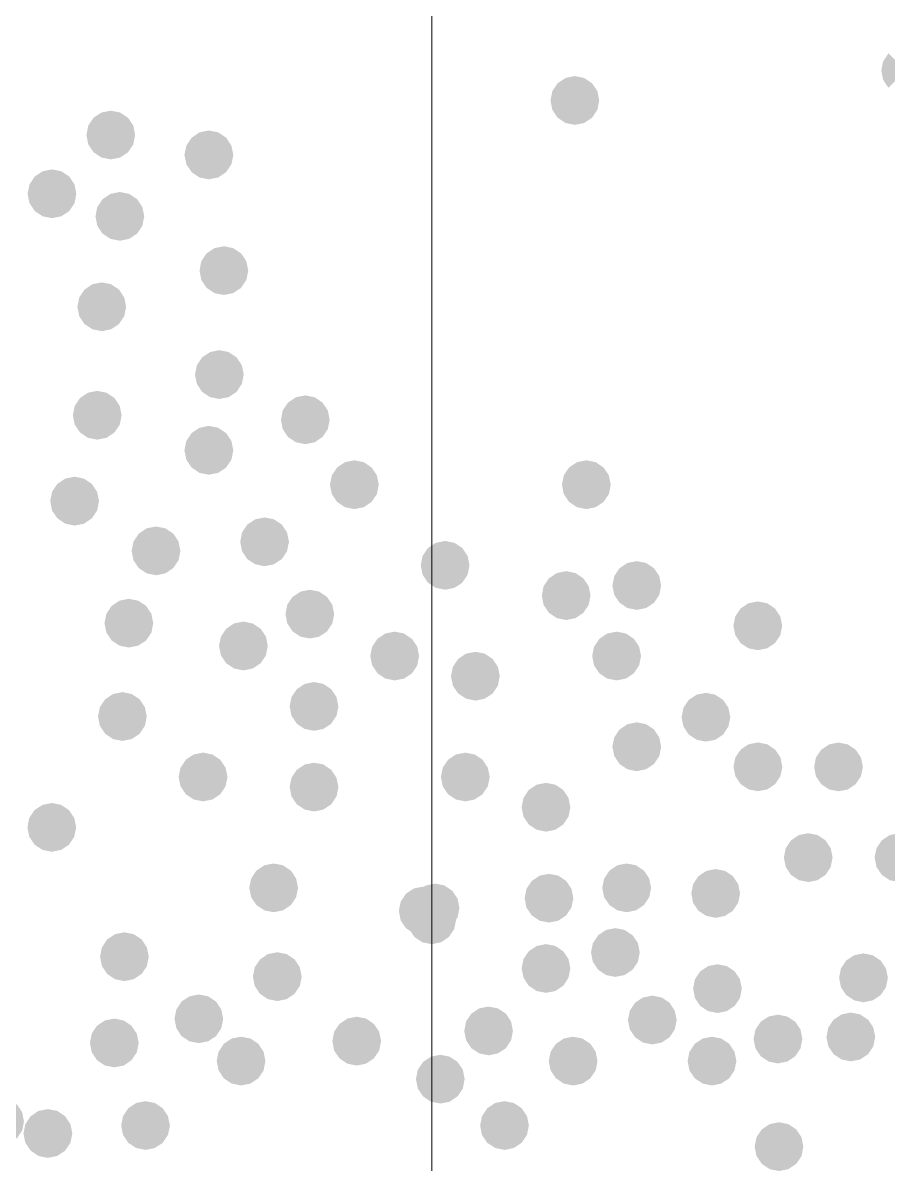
# Model space of a CAD drawing. Header units: millimetres. Extents: x 87938 to 265635, y 330093 to 434310.
# Drawn here: x 236099 to 237111, y 385795 to 387129 of the extents above; entities that cross this region are included whole.
import ezdxf

# ---------------------------------------------------------------- set-up
doc = ezdxf.new("R2010")
doc.units = ezdxf.units.MM

# ---------------------------------------------------------------- blocks, each defined once
blk = doc.blocks.new('A$C3F56660F')
at = {"lineweight": 0}
blk.add_line((4200, 0), (4200, 7983.4), dxfattribs=at)
for points in [[(4754.2, 5549.5), (4734, 5569.7), (4725.6, 5549.5), (4727.8, 5560.4)], [(4367.3, 5514.5), (4367.3, 5543), (4347.2, 5534.6), (4356.4, 5540.8)], [(4367.3, 5514.5), (4387.5, 5534.6), (4367.3, 5543), (4378.2, 5540.8)], [(4754.2, 5549.5), (4725.6, 5549.5), (4734, 5529.3), (4727.8, 5538.6)], [(4367.3, 5514.5), (4347.2, 5534.6), (4338.8, 5514.5), (4341, 5525.4)], [(4367.3, 5514.5), (4395.8, 5514.5), (4387.5, 5534.6), (4393.7, 5525.4)], [(4367.3, 5514.5), (4338.8, 5514.5), (4347.2, 5494.3), (4341, 5503.6)], [(4367.3, 5514.5), (4347.2, 5494.3), (4367.3, 5486), (4356.4, 5488.1)], [(4367.3, 5514.5), (4367.3, 5486), (4387.5, 5494.3), (4378.2, 5488.1)], [(4367.3, 5514.5), (4387.5, 5494.3), (4395.8, 5514.5), (4393.7, 5503.6)], [(3824.8, 5474.1), (3824.8, 5502.6), (3804.6, 5494.3), (3813.9, 5500.4)], [(3824.8, 5474.1), (3844.9, 5494.3), (3824.8, 5502.6), (3835.7, 5500.4)], [(3824.8, 5474.1), (3804.6, 5494.3), (3796.3, 5474.1), (3798.4, 5485)], [(3824.8, 5474.1), (3853.3, 5474.1), (3844.9, 5494.3), (3851.1, 5485)], [(3824.8, 5474.1), (3796.3, 5474.1), (3804.6, 5453.9), (3798.4, 5463.2)], [(3824.8, 5474.1), (3804.6, 5453.9), (3824.8, 5445.6), (3813.9, 5447.8)], [(3824.8, 5474.1), (3824.8, 5445.6), (3844.9, 5453.9), (3835.7, 5447.8)], [(3824.8, 5474.1), (3844.9, 5453.9), (3853.3, 5474.1), (3851.1, 5463.2)], [(3939.4, 5450.8), (3919.3, 5471), (3910.9, 5450.8), (3913.1, 5461.7)], [(3939.4, 5450.8), (3939.4, 5479.4), (3919.3, 5471), (3928.5, 5477.2)], [(3939.4, 5450.8), (3959.6, 5471), (3939.4, 5479.4), (3950.4, 5477.2)], [(3939.4, 5450.8), (3968, 5450.8), (3959.6, 5471), (3965.8, 5461.7)], [(3939.4, 5450.8), (3910.9, 5450.8), (3919.3, 5430.7), (3913.1, 5439.9)], [(3939.4, 5450.8), (3919.3, 5430.7), (3939.4, 5422.3), (3928.5, 5424.5)], [(3939.4, 5450.8), (3939.4, 5422.3), (3959.6, 5430.7), (3950.4, 5424.5)], [(3939.4, 5450.8), (3959.6, 5430.7), (3968, 5450.8), (3965.8, 5439.9)], [(3756, 5405.4), (3756, 5433.9), (3735.9, 5425.6), (3745.1, 5431.8)], [(3756, 5405.4), (3776.2, 5425.6), (3756, 5433.9), (3766.9, 5431.8)], [(3756, 5405.4), (3735.9, 5425.6), (3727.5, 5405.4), (3729.7, 5416.3)], [(3756, 5405.4), (3784.5, 5405.4), (3776.2, 5425.6), (3782.4, 5416.3)], [(3756, 5405.4), (3727.5, 5405.4), (3735.9, 5385.2), (3729.7, 5394.5)], [(3756, 5405.4), (3735.9, 5385.2), (3756, 5376.9), (3745.1, 5379.1)], [(3756, 5405.4), (3756, 5376.9), (3776.2, 5385.2), (3766.9, 5379.1)], [(3756, 5405.4), (3776.2, 5385.2), (3784.5, 5405.4), (3782.4, 5394.5)], [(3835.4, 5379), (3835.4, 5407.5), (3815.2, 5399.2), (3824.4, 5405.3)], [(3835.4, 5379), (3855.5, 5399.2), (3835.4, 5407.5), (3846.3, 5405.3)], [(3835.4, 5379), (3815.2, 5399.2), (3806.8, 5379), (3809, 5389.9)], [(3835.4, 5379), (3863.9, 5379), (3855.5, 5399.2), (3861.7, 5389.9)], [(3835.4, 5379), (3806.8, 5379), (3815.2, 5358.8), (3809, 5368.1)], [(3835.4, 5379), (3815.2, 5358.8), (3835.4, 5350.5), (3824.4, 5352.7)], [(3835.4, 5379), (3835.4, 5350.5), (3855.5, 5358.8), (3846.3, 5352.7)], [(3835.4, 5379), (3855.5, 5358.8), (3863.9, 5379), (3861.7, 5368.1)], [(3957, 5315.6), (3957, 5344.1), (3936.8, 5335.8), (3946.1, 5341.9)], [(3957, 5315.6), (3977.1, 5335.8), (3957, 5344.1), (3967.9, 5341.9)], [(3957, 5315.6), (3936.8, 5335.8), (3928.5, 5315.6), (3930.6, 5326.5)], [(3957, 5315.6), (3985.5, 5315.6), (3977.1, 5335.8), (3983.3, 5326.5)], [(3957, 5315.6), (3928.5, 5315.6), (3936.8, 5295.4), (3930.6, 5304.7)], [(3957, 5315.6), (3936.8, 5295.4), (3957, 5287.1), (3946.1, 5289.3)], [(3957, 5315.6), (3957, 5287.1), (3977.1, 5295.4), (3967.9, 5289.3)], [(3957, 5315.6), (3977.1, 5295.4), (3985.5, 5315.6), (3983.3, 5304.7)], [(3814.2, 5273.3), (3814.2, 5301.8), (3794, 5293.5), (3803.3, 5299.7)], [(3814.2, 5273.3), (3834.4, 5293.5), (3814.2, 5301.8), (3825.1, 5299.7)], [(3814.2, 5273.3), (3794, 5293.5), (3785.7, 5273.3), (3787.9, 5284.2)], [(3814.2, 5273.3), (3842.7, 5273.3), (3834.4, 5293.5), (3840.5, 5284.2)], [(3814.2, 5273.3), (3785.7, 5273.3), (3794, 5253.2), (3787.9, 5262.4)], [(3814.2, 5273.3), (3794, 5253.2), (3814.2, 5244.8), (3803.3, 5247)], [(3814.2, 5273.3), (3814.2, 5244.8), (3834.4, 5253.2), (3825.1, 5247)], [(3814.2, 5273.3), (3834.4, 5253.2), (3842.7, 5273.3), (3840.5, 5262.4)], [(3951.7, 5194.1), (3951.7, 5222.6), (3931.5, 5214.2), (3940.8, 5220.4)], [(3951.7, 5194.1), (3971.9, 5214.2), (3951.7, 5222.6), (3962.6, 5220.4)], [(3951.7, 5194.1), (3931.5, 5214.2), (3923.2, 5194.1), (3925.4, 5205)], [(3951.7, 5194.1), (3980.2, 5194.1), (3971.9, 5214.2), (3978, 5205)], [(3951.7, 5194.1), (3923.2, 5194.1), (3931.5, 5173.9), (3925.4, 5183.2)], [(3951.7, 5194.1), (3931.5, 5173.9), (3951.7, 5165.6), (3940.8, 5167.7)], [(3951.7, 5194.1), (3951.7, 5165.6), (3971.9, 5173.9), (3962.6, 5167.7)], [(3951.7, 5194.1), (3971.9, 5173.9), (3980.2, 5194.1), (3978, 5183.2)], [(3808.9, 5146.5), (3788.8, 5166.7), (3780.4, 5146.5), (3782.6, 5157.4)], [(3808.9, 5146.5), (3808.9, 5175), (3788.8, 5166.7), (3798, 5172.9)], [(3808.9, 5146.5), (3829.1, 5166.7), (3808.9, 5175), (3819.8, 5172.9)], [(3808.9, 5146.5), (3837.4, 5146.5), (3829.1, 5166.7), (3835.3, 5157.4)], [(4052.2, 5141.2), (4052.2, 5169.8), (4032, 5161.4), (4041.3, 5167.6)], [(4052.2, 5141.2), (4072.3, 5161.4), (4052.2, 5169.8), (4063.1, 5167.6)], [(4052.2, 5141.2), (4032, 5161.4), (4023.7, 5141.2), (4025.8, 5152.2)], [(4052.2, 5141.2), (4080.7, 5141.2), (4072.3, 5161.4), (4078.5, 5152.2)], [(3808.9, 5146.5), (3780.4, 5146.5), (3788.8, 5126.4), (3782.6, 5135.6)], [(3808.9, 5146.5), (3788.8, 5126.4), (3808.9, 5118), (3798, 5120.2)], [(3808.9, 5146.5), (3808.9, 5118), (3829.1, 5126.4), (3819.8, 5120.2)], [(3808.9, 5146.5), (3829.1, 5126.4), (3837.4, 5146.5), (3835.3, 5135.6)], [(4052.2, 5141.2), (4023.7, 5141.2), (4032, 5121.1), (4025.8, 5130.3)], [(4052.2, 5141.2), (4032, 5121.1), (4052.2, 5112.7), (4041.3, 5114.9)], [(4052.2, 5141.2), (4052.2, 5112.7), (4072.3, 5121.1), (4063.1, 5114.9)], [(4052.2, 5141.2), (4072.3, 5121.1), (4080.7, 5141.2), (4078.5, 5130.3)], [(3939.4, 5105.5), (3919.3, 5125.7), (3910.9, 5105.5), (3913.1, 5116.5)], [(3939.4, 5105.5), (3939.4, 5134.1), (3919.3, 5125.7), (3928.5, 5131.9)], [(3939.4, 5105.5), (3959.6, 5125.7), (3939.4, 5134.1), (3950.4, 5131.9)], [(3939.4, 5105.5), (3968, 5105.5), (3959.6, 5125.7), (3965.8, 5116.5)], [(3939.4, 5105.5), (3910.9, 5105.5), (3919.3, 5085.4), (3913.1, 5094.6)], [(3939.4, 5105.5), (3919.3, 5085.4), (3939.4, 5077), (3928.5, 5079.2)], [(3939.4, 5105.5), (3939.4, 5077), (3959.6, 5085.4), (3950.4, 5079.2)], [(3939.4, 5105.5), (3959.6, 5085.4), (3968, 5105.5), (3965.8, 5094.6)], [(4109.5, 5065.3), (4089.4, 5085.5), (4081, 5065.3), (4083.2, 5076.3)], [(4109.5, 5065.3), (4109.5, 5093.9), (4089.4, 5085.5), (4098.6, 5091.7)], [(4109.5, 5065.3), (4129.7, 5085.5), (4109.5, 5093.9), (4120.5, 5091.7)], [(4109.5, 5065.3), (4138.1, 5065.3), (4129.7, 5085.5), (4135.9, 5076.3)], [(4380.8, 5065.3), (4360.6, 5085.5), (4352.3, 5065.3), (4354.4, 5076.3)], [(4380.8, 5065.3), (4380.8, 5093.9), (4360.6, 5085.5), (4369.9, 5091.7)], [(4380.8, 5065.3), (4400.9, 5085.5), (4380.8, 5093.9), (4391.7, 5091.7)], [(4380.8, 5065.3), (4409.3, 5065.3), (4400.9, 5085.5), (4407.1, 5076.3)], [(3782.5, 5046.2), (3782.5, 5074.7), (3762.3, 5066.3), (3771.6, 5072.5)], [(3782.5, 5046.2), (3802.6, 5066.3), (3782.5, 5074.7), (3793.4, 5072.5)], [(3782.5, 5046.2), (3762.3, 5066.3), (3754, 5046.2), (3756.1, 5057.1)], [(3782.5, 5046.2), (3811, 5046.2), (3802.6, 5066.3), (3808.8, 5057.1)], [(4109.5, 5065.3), (4081, 5065.3), (4089.4, 5045.2), (4083.2, 5054.4)], [(4109.5, 5065.3), (4089.4, 5045.2), (4109.5, 5036.8), (4098.6, 5039)], [(4109.5, 5065.3), (4109.5, 5036.8), (4129.7, 5045.2), (4120.5, 5039)], [(4109.5, 5065.3), (4129.7, 5045.2), (4138.1, 5065.3), (4135.9, 5054.4)], [(4380.8, 5065.3), (4352.3, 5065.3), (4360.6, 5045.2), (4354.4, 5054.4)], [(4380.8, 5065.3), (4360.6, 5045.2), (4380.8, 5036.8), (4369.9, 5039)], [(4380.8, 5065.3), (4380.8, 5036.8), (4400.9, 5045.2), (4391.7, 5039)], [(4380.8, 5065.3), (4400.9, 5045.2), (4409.3, 5065.3), (4407.1, 5054.4)], [(3782.5, 5046.2), (3754, 5046.2), (3762.3, 5026), (3756.1, 5035.2)], [(3782.5, 5046.2), (3762.3, 5026), (3782.5, 5017.6), (3771.6, 5019.8)], [(3782.5, 5046.2), (3782.5, 5017.6), (3802.6, 5026), (3793.4, 5019.8)], [(3782.5, 5046.2), (3802.6, 5026), (3811, 5046.2), (3808.8, 5035.2)], [(3877.7, 4988), (3877.7, 5016.5), (3857.5, 5008.2), (3866.8, 5014.4)], [(3877.7, 4988), (3897.8, 5008.2), (3877.7, 5016.5), (3888.6, 5014.4)], [(4004.6, 4998.6), (3984.4, 5018.8), (3976.1, 4998.6), (3978.2, 5009.5)], [(4004.6, 4998.6), (4004.6, 5027.1), (3984.4, 5018.8), (3993.7, 5024.9)], [(4004.6, 4998.6), (4024.7, 5018.8), (4004.6, 5027.1), (4015.5, 5024.9)], [(4004.6, 4998.6), (4033.1, 4998.6), (4024.7, 5018.8), (4030.9, 5009.5)], [(3877.7, 4988), (3857.5, 5008.2), (3849.1, 4988), (3851.3, 4998.9)], [(3877.7, 4988), (3906.2, 4988), (3897.8, 5008.2), (3904, 4998.9)], [(4004.6, 4998.6), (3976.1, 4998.6), (3984.4, 4978.4), (3978.2, 4987.7)], [(4004.6, 4998.6), (3984.4, 4978.4), (4004.6, 4970.1), (3993.7, 4972.3)], [(4004.6, 4998.6), (4004.6, 4970.1), (4024.7, 4978.4), (4015.5, 4972.3)], [(4004.6, 4998.6), (4024.7, 4978.4), (4033.1, 4998.6), (4030.9, 4987.7)], [(4215.7, 4971.1), (4195.5, 4991.3), (4187.2, 4971.1), (4189.3, 4982)], [(4215.7, 4971.1), (4215.7, 4999.6), (4195.5, 4991.3), (4204.8, 4997.4)], [(4215.7, 4971.1), (4235.8, 4991.3), (4215.7, 4999.6), (4226.6, 4997.4)], [(4215.7, 4971.1), (4244.2, 4971.1), (4235.8, 4991.3), (4242, 4982)], [(3877.7, 4988), (3849.1, 4988), (3857.5, 4967.9), (3851.3, 4977.1)], [(3877.7, 4988), (3857.5, 4967.9), (3877.7, 4959.5), (3866.8, 4961.7)], [(3877.7, 4988), (3877.7, 4959.5), (3897.8, 4967.9), (3888.6, 4961.7)], [(3877.7, 4988), (3897.8, 4967.9), (3906.2, 4988), (3904, 4977.1)], [(4215.7, 4971.1), (4187.2, 4971.1), (4195.5, 4950.9), (4189.3, 4960.2)], [(4215.7, 4971.1), (4195.5, 4950.9), (4215.7, 4942.6), (4204.8, 4944.8)], [(4215.7, 4971.1), (4215.7, 4942.6), (4235.8, 4950.9), (4226.6, 4944.8)], [(4215.7, 4971.1), (4235.8, 4950.9), (4244.2, 4971.1), (4242, 4960.2)], [(4357.2, 4935.8), (4357.2, 4964.3), (4337, 4955.9), (4346.3, 4962.1)], [(4357.2, 4935.8), (4377.3, 4955.9), (4357.2, 4964.3), (4368.1, 4962.1)], [(4439.7, 4947.5), (4419.6, 4967.7), (4411.2, 4947.5), (4413.4, 4958.4)], [(4439.7, 4947.5), (4439.7, 4976), (4419.6, 4967.7), (4428.8, 4973.9)], [(4439.7, 4947.5), (4459.9, 4967.7), (4439.7, 4976), (4450.6, 4973.9)], [(4439.7, 4947.5), (4468.2, 4947.5), (4459.9, 4967.7), (4466.1, 4958.4)], [(4357.2, 4935.8), (4337, 4955.9), (4328.7, 4935.8), (4330.8, 4946.7)], [(4357.2, 4935.8), (4385.7, 4935.8), (4377.3, 4955.9), (4383.5, 4946.7)], [(4057.5, 4914.1), (4057.5, 4942.6), (4037.3, 4934.2), (4046.6, 4940.4)], [(4057.5, 4914.1), (4077.6, 4934.2), (4057.5, 4942.6), (4068.4, 4940.4)], [(4439.7, 4947.5), (4411.2, 4947.5), (4419.6, 4927.4), (4413.4, 4936.6)], [(4439.7, 4947.5), (4419.6, 4927.4), (4439.7, 4919), (4428.8, 4921.2)], [(4439.7, 4947.5), (4439.7, 4919), (4459.9, 4927.4), (4450.6, 4921.2)], [(4439.7, 4947.5), (4459.9, 4927.4), (4468.2, 4947.5), (4466.1, 4936.6)], [(3845.9, 4903.5), (3825.8, 4923.7), (3817.4, 4903.5), (3819.6, 4914.4)], [(3845.9, 4903.5), (3845.9, 4932), (3825.8, 4923.7), (3835, 4929.8)], [(3845.9, 4903.5), (3866.1, 4923.7), (3845.9, 4932), (3856.8, 4929.8)], [(3845.9, 4903.5), (3874.4, 4903.5), (3866.1, 4923.7), (3872.3, 4914.4)], [(4057.5, 4914.1), (4037.3, 4934.2), (4029, 4914.1), (4031.1, 4925)], [(4057.5, 4914.1), (4086, 4914.1), (4077.6, 4934.2), (4083.8, 4925)], [(4357.2, 4935.8), (4328.7, 4935.8), (4337, 4915.6), (4330.8, 4924.8)], [(4357.2, 4935.8), (4337, 4915.6), (4357.2, 4907.2), (4346.3, 4909.4)], [(4357.2, 4935.8), (4357.2, 4907.2), (4377.3, 4915.6), (4368.1, 4909.4)], [(4357.2, 4935.8), (4377.3, 4915.6), (4385.7, 4935.8), (4383.5, 4924.8)], [(4581.2, 4900.4), (4581.2, 4928.9), (4561.1, 4920.6), (4570.3, 4926.8)], [(4581.2, 4900.4), (4601.4, 4920.6), (4581.2, 4928.9), (4592.2, 4926.8)], [(4057.5, 4914.1), (4029, 4914.1), (4037.3, 4893.9), (4031.1, 4903.2)], [(4057.5, 4914.1), (4037.3, 4893.9), (4057.5, 4885.6), (4046.6, 4887.7)], [(4057.5, 4914.1), (4057.5, 4885.6), (4077.6, 4893.9), (4068.4, 4887.7)], [(4057.5, 4914.1), (4077.6, 4893.9), (4086, 4914.1), (4083.8, 4903.2)], [(4581.2, 4900.4), (4561.1, 4920.6), (4552.7, 4900.4), (4554.9, 4911.3)], [(4581.2, 4900.4), (4609.8, 4900.4), (4601.4, 4920.6), (4607.6, 4911.3)], [(3845.9, 4903.5), (3817.4, 4903.5), (3825.8, 4883.3), (3819.6, 4892.6)], [(3845.9, 4903.5), (3825.8, 4883.3), (3845.9, 4875), (3835, 4877.2)], [(3845.9, 4903.5), (3845.9, 4875), (3866.1, 4883.3), (3856.8, 4877.2)], [(3845.9, 4903.5), (3866.1, 4883.3), (3874.4, 4903.5), (3872.3, 4892.6)], [(3979.8, 4876.9), (3959.7, 4897), (3951.3, 4876.9), (3953.5, 4887.8)], [(3979.8, 4876.9), (3979.8, 4905.4), (3959.7, 4897), (3968.9, 4903.2)], [(3979.8, 4876.9), (4000, 4897), (3979.8, 4905.4), (3990.7, 4903.2)], [(3979.8, 4876.9), (4008.3, 4876.9), (4000, 4897), (4006.2, 4887.8)], [(4581.2, 4900.4), (4552.7, 4900.4), (4561.1, 4880.3), (4554.9, 4889.5)], [(4581.2, 4900.4), (4561.1, 4880.3), (4581.2, 4871.9), (4570.3, 4874.1)], [(4581.2, 4900.4), (4581.2, 4871.9), (4601.4, 4880.3), (4592.2, 4874.1)], [(4581.2, 4900.4), (4601.4, 4880.3), (4609.8, 4900.4), (4607.6, 4889.5)], [(4156.7, 4865.1), (4136.6, 4885.2), (4128.2, 4865.1), (4130.4, 4876)], [(4156.7, 4865.1), (4156.7, 4893.6), (4136.6, 4885.2), (4145.8, 4891.4)], [(4156.7, 4865.1), (4176.9, 4885.2), (4156.7, 4893.6), (4167.6, 4891.4)], [(4156.7, 4865.1), (4185.2, 4865.1), (4176.9, 4885.2), (4183.1, 4876)], [(4416.1, 4865.1), (4396, 4885.2), (4387.6, 4865.1), (4389.8, 4876)], [(4416.1, 4865.1), (4416.1, 4893.6), (4396, 4885.2), (4405.2, 4891.4)], [(4416.1, 4865.1), (4436.3, 4885.2), (4416.1, 4893.6), (4427.1, 4891.4)], [(4416.1, 4865.1), (4444.7, 4865.1), (4436.3, 4885.2), (4442.5, 4876)], [(3979.8, 4876.9), (3951.3, 4876.9), (3959.7, 4856.7), (3953.5, 4865.9)], [(3979.8, 4876.9), (3959.7, 4856.7), (3979.8, 4848.3), (3968.9, 4850.5)], [(3979.8, 4876.9), (3979.8, 4848.3), (4000, 4856.7), (3990.7, 4850.5)], [(3979.8, 4876.9), (4000, 4856.7), (4008.3, 4876.9), (4006.2, 4865.9)], [(4251.1, 4841.5), (4251.1, 4870), (4230.9, 4861.7), (4240.1, 4867.9)], [(4251.1, 4841.5), (4271.2, 4861.7), (4251.1, 4870), (4262, 4867.9)], [(4156.7, 4865.1), (4128.2, 4865.1), (4136.6, 4844.9), (4130.4, 4854.2)], [(4156.7, 4865.1), (4136.6, 4844.9), (4156.7, 4836.6), (4145.8, 4838.7)], [(4156.7, 4865.1), (4156.7, 4836.6), (4176.9, 4844.9), (4167.6, 4838.7)], [(4156.7, 4865.1), (4176.9, 4844.9), (4185.2, 4865.1), (4183.1, 4854.2)], [(4251.1, 4841.5), (4230.9, 4861.7), (4222.5, 4841.5), (4224.7, 4852.4)], [(4251.1, 4841.5), (4279.6, 4841.5), (4271.2, 4861.7), (4277.4, 4852.4)], [(4416.1, 4865.1), (4387.6, 4865.1), (4396, 4844.9), (4389.8, 4854.2)], [(4416.1, 4865.1), (4396, 4844.9), (4416.1, 4836.6), (4405.2, 4838.7)], [(4416.1, 4865.1), (4416.1, 4836.6), (4436.3, 4844.9), (4427.1, 4838.7)], [(4416.1, 4865.1), (4436.3, 4844.9), (4444.7, 4865.1), (4442.5, 4854.2)], [(4062.4, 4806.2), (4062.4, 4834.7), (4042.2, 4826.3), (4051.5, 4832.5)], [(4062.4, 4806.2), (4082.5, 4826.3), (4062.4, 4834.7), (4073.3, 4832.5)], [(4251.1, 4841.5), (4222.5, 4841.5), (4230.9, 4821.3), (4224.7, 4830.6)], [(4251.1, 4841.5), (4230.9, 4821.3), (4251.1, 4813), (4240.1, 4815.2)], [(4251.1, 4841.5), (4251.1, 4813), (4271.2, 4821.3), (4262, 4815.2)], [(4251.1, 4841.5), (4271.2, 4821.3), (4279.6, 4841.5), (4277.4, 4830.6)], [(3838.3, 4794.4), (3838.3, 4822.9), (3818.2, 4814.5), (3827.4, 4820.7)], [(3838.3, 4794.4), (3858.5, 4814.5), (3838.3, 4822.9), (3849.2, 4820.7)], [(4062.4, 4806.2), (4042.2, 4826.3), (4033.9, 4806.2), (4036, 4817.1)], [(4062.4, 4806.2), (4090.9, 4806.2), (4082.5, 4826.3), (4088.7, 4817.1)], [(4520.6, 4793.6), (4520.6, 4822.1), (4500.4, 4813.7), (4509.7, 4819.9)], [(4520.6, 4793.6), (4540.8, 4813.7), (4520.6, 4822.1), (4531.5, 4819.9)], [(3838.3, 4794.4), (3818.2, 4814.5), (3809.8, 4794.4), (3812, 4805.3)], [(3838.3, 4794.4), (3866.8, 4794.4), (3858.5, 4814.5), (3864.7, 4805.3)], [(4062.4, 4806.2), (4033.9, 4806.2), (4042.2, 4786), (4036, 4795.3)], [(4062.4, 4806.2), (4042.2, 4786), (4062.4, 4777.7), (4051.5, 4779.8)], [(4062.4, 4806.2), (4062.4, 4777.7), (4082.5, 4786), (4073.3, 4779.8)], [(4062.4, 4806.2), (4082.5, 4786), (4090.9, 4806.2), (4088.7, 4795.3)], [(4520.6, 4793.6), (4500.4, 4813.7), (4492.1, 4793.6), (4494.3, 4804.5)], [(4520.6, 4793.6), (4549.1, 4793.6), (4540.8, 4813.7), (4546.9, 4804.5)], [(3838.3, 4794.4), (3809.8, 4794.4), (3818.2, 4774.2), (3812, 4783.5)], [(3838.3, 4794.4), (3818.2, 4774.2), (3838.3, 4765.9), (3827.4, 4768)], [(3838.3, 4794.4), (3838.3, 4765.9), (3858.5, 4774.2), (3849.2, 4768)], [(3838.3, 4794.4), (3858.5, 4774.2), (3866.8, 4794.4), (3864.7, 4783.5)], [(4520.6, 4793.6), (4492.1, 4793.6), (4500.4, 4773.4), (4494.3, 4782.7)], [(4520.6, 4793.6), (4500.4, 4773.4), (4520.6, 4765.1), (4509.7, 4767.2)], [(4520.6, 4793.6), (4520.6, 4765.1), (4540.8, 4773.4), (4531.5, 4767.2)], [(4520.6, 4793.6), (4540.8, 4773.4), (4549.1, 4793.6), (4546.9, 4782.7)], [(4439.7, 4759), (4419.6, 4779.2), (4411.2, 4759), (4413.4, 4770)], [(4439.7, 4759), (4439.7, 4787.6), (4419.6, 4779.2), (4428.8, 4785.4)], [(4439.7, 4759), (4459.9, 4779.2), (4439.7, 4787.6), (4450.6, 4785.4)], [(4439.7, 4759), (4468.2, 4759), (4459.9, 4779.2), (4466.1, 4770)], [(4581.3, 4735.6), (4581.3, 4764.1), (4561.2, 4755.7), (4570.4, 4761.9)], [(4581.3, 4735.6), (4601.5, 4755.7), (4581.3, 4764.1), (4592.3, 4761.9)], [(4675.6, 4735.5), (4675.6, 4764), (4655.4, 4755.6), (4664.7, 4761.8)], [(4675.6, 4735.5), (4695.7, 4755.6), (4675.6, 4764), (4686.5, 4761.8)], [(3932.7, 4723.7), (3932.7, 4752.2), (3912.5, 4743.9), (3921.7, 4750)], [(3932.7, 4723.7), (3952.8, 4743.9), (3932.7, 4752.2), (3943.6, 4750)], [(4239.3, 4723.7), (4239.3, 4752.2), (4219.1, 4743.9), (4228.3, 4750)], [(4239.3, 4723.7), (4259.4, 4743.9), (4239.3, 4752.2), (4250.2, 4750)], [(4439.7, 4759), (4411.2, 4759), (4419.6, 4738.9), (4413.4, 4748.1)], [(4439.7, 4759), (4419.6, 4738.9), (4439.7, 4730.5), (4428.8, 4732.7)], [(4439.7, 4759), (4439.7, 4730.5), (4459.9, 4738.9), (4450.6, 4732.7)], [(4439.7, 4759), (4459.9, 4738.9), (4468.2, 4759), (4466.1, 4748.1)], [(4581.3, 4735.6), (4561.2, 4755.7), (4552.8, 4735.6), (4555, 4746.5)], [(4581.3, 4735.6), (4609.9, 4735.6), (4601.5, 4755.7), (4607.7, 4746.5)], [(4675.6, 4735.5), (4655.4, 4755.6), (4647.1, 4735.5), (4649.2, 4746.4)], [(4675.6, 4735.5), (4704.1, 4735.5), (4695.7, 4755.6), (4701.9, 4746.4)], [(3932.7, 4723.7), (3912.5, 4743.9), (3904.1, 4723.7), (3906.3, 4734.6)], [(3932.7, 4723.7), (3961.2, 4723.7), (3952.8, 4743.9), (3959, 4734.6)], [(4062.4, 4711.9), (4062.4, 4740.4), (4042.2, 4732.1), (4051.5, 4738.3)], [(4062.4, 4711.9), (4082.5, 4732.1), (4062.4, 4740.4), (4073.3, 4738.3)], [(4239.3, 4723.7), (4219.1, 4743.9), (4210.7, 4723.7), (4212.9, 4734.6)], [(4239.3, 4723.7), (4267.8, 4723.7), (4259.4, 4743.9), (4265.6, 4734.6)], [(3932.7, 4723.7), (3904.1, 4723.7), (3912.5, 4703.5), (3906.3, 4712.8)], [(3932.7, 4723.7), (3912.5, 4703.5), (3932.7, 4695.2), (3921.7, 4697.4)], [(3932.7, 4723.7), (3932.7, 4695.2), (3952.8, 4703.5), (3943.6, 4697.4)], [(3932.7, 4723.7), (3952.8, 4703.5), (3961.2, 4723.7), (3959, 4712.8)], [(4062.4, 4711.9), (4042.2, 4732.1), (4033.9, 4711.9), (4036, 4722.8)], [(4062.4, 4711.9), (4090.9, 4711.9), (4082.5, 4732.1), (4088.7, 4722.8)], [(4239.3, 4723.7), (4210.7, 4723.7), (4219.1, 4703.5), (4212.9, 4712.8)], [(4239.3, 4723.7), (4219.1, 4703.5), (4239.3, 4695.2), (4228.3, 4697.4)], [(4239.3, 4723.7), (4239.3, 4695.2), (4259.4, 4703.5), (4250.2, 4697.4)], [(4239.3, 4723.7), (4259.4, 4703.5), (4267.8, 4723.7), (4265.6, 4712.8)], [(4581.3, 4735.6), (4552.8, 4735.6), (4561.2, 4715.4), (4555, 4724.7)], [(4581.3, 4735.6), (4561.2, 4715.4), (4581.3, 4707.1), (4570.4, 4709.2)], [(4581.3, 4735.6), (4581.3, 4707.1), (4601.5, 4715.4), (4592.3, 4709.2)], [(4581.3, 4735.6), (4601.5, 4715.4), (4609.9, 4735.6), (4607.7, 4724.7)], [(4675.6, 4735.5), (4647.1, 4735.5), (4655.4, 4715.3), (4649.2, 4724.6)], [(4675.6, 4735.5), (4655.4, 4715.3), (4675.6, 4707), (4664.7, 4709.1)], [(4675.6, 4735.5), (4675.6, 4707), (4695.7, 4715.3), (4686.5, 4709.1)], [(4675.6, 4735.5), (4695.7, 4715.3), (4704.1, 4735.5), (4701.9, 4724.6)], [(4062.4, 4711.9), (4033.9, 4711.9), (4042.2, 4691.8), (4036, 4701)], [(4062.4, 4711.9), (4042.2, 4691.8), (4062.4, 4683.4), (4051.5, 4685.6)], [(4062.4, 4711.9), (4062.4, 4683.4), (4082.5, 4691.8), (4073.3, 4685.6)], [(4062.4, 4711.9), (4082.5, 4691.8), (4090.9, 4711.9), (4088.7, 4701)], [(4333.6, 4688.4), (4333.6, 4716.9), (4313.4, 4708.5), (4322.7, 4714.7)], [(4333.6, 4688.4), (4353.8, 4708.5), (4333.6, 4716.9), (4344.5, 4714.7)], [(4333.6, 4688.4), (4313.4, 4708.5), (4305.1, 4688.4), (4307.3, 4699.3)], [(4333.6, 4688.4), (4362.1, 4688.4), (4353.8, 4708.5), (4359.9, 4699.3)], [(3755.8, 4664.8), (3735.6, 4685), (3727.3, 4664.8), (3729.4, 4675.7)], [(3755.8, 4664.8), (3755.8, 4693.3), (3735.6, 4685), (3744.9, 4691.1)], [(3755.8, 4664.8), (3775.9, 4685), (3755.8, 4693.3), (3766.7, 4691.1)], [(3755.8, 4664.8), (3784.3, 4664.8), (3775.9, 4685), (3782.1, 4675.7)], [(4333.6, 4688.4), (4305.1, 4688.4), (4313.4, 4668.2), (4307.3, 4677.4)], [(4333.6, 4688.4), (4313.4, 4668.2), (4333.6, 4659.8), (4322.7, 4662)], [(4333.6, 4688.4), (4333.6, 4659.8), (4353.8, 4668.2), (4344.5, 4662)], [(4333.6, 4688.4), (4353.8, 4668.2), (4362.1, 4688.4), (4359.9, 4677.4)], [(3755.8, 4664.8), (3727.3, 4664.8), (3735.6, 4644.6), (3729.4, 4653.9)], [(3755.8, 4664.8), (3735.6, 4644.6), (3755.8, 4636.3), (3744.9, 4638.5)], [(3755.8, 4664.8), (3755.8, 4636.3), (3775.9, 4644.6), (3766.7, 4638.5)], [(3755.8, 4664.8), (3775.9, 4644.6), (3784.3, 4664.8), (3782.1, 4653.9)], [(4640.2, 4629.5), (4640.2, 4658), (4620, 4649.6), (4629.3, 4655.8)], [(4640.2, 4629.5), (4660.4, 4649.6), (4640.2, 4658), (4651.1, 4655.8)], [(4746.3, 4629.5), (4746.3, 4658), (4726.2, 4649.6), (4735.4, 4655.8)], [(4640.2, 4629.5), (4620, 4649.6), (4611.7, 4629.5), (4613.9, 4640.4)], [(4640.2, 4629.5), (4668.7, 4629.5), (4660.4, 4649.6), (4666.5, 4640.4)], [(4746.3, 4629.5), (4726.2, 4649.6), (4717.8, 4629.5), (4720, 4640.4)], [(4640.2, 4629.5), (4611.7, 4629.5), (4620, 4609.3), (4613.9, 4618.5)], [(4640.2, 4629.5), (4620, 4609.3), (4640.2, 4600.9), (4629.3, 4603.1)], [(4640.2, 4629.5), (4640.2, 4600.9), (4660.4, 4609.3), (4651.1, 4603.1)], [(4640.2, 4629.5), (4660.4, 4609.3), (4668.7, 4629.5), (4666.5, 4618.5)], [(4746.3, 4629.5), (4717.8, 4629.5), (4726.2, 4609.3), (4720, 4618.5)], [(4746.3, 4629.5), (4726.2, 4609.3), (4746.3, 4600.9), (4735.4, 4603.1)], [(4015.2, 4594.1), (4015.2, 4622.6), (3995, 4614.3), (4004.3, 4620.5)], [(4015.2, 4594.1), (4035.4, 4614.3), (4015.2, 4622.6), (4026.1, 4620.5)], [(4427.9, 4594.1), (4427.9, 4622.6), (4407.8, 4614.3), (4417, 4620.5)], [(4427.9, 4594.1), (4448.1, 4614.3), (4427.9, 4622.6), (4438.8, 4620.5)], [(4532, 4587.6), (4532, 4616.1), (4511.8, 4607.8), (4521.1, 4613.9)], [(4532, 4587.6), (4552.1, 4607.8), (4532, 4616.1), (4542.9, 4613.9)], [(4015.2, 4594.1), (3995, 4614.3), (3986.7, 4594.1), (3988.9, 4605)], [(4015.2, 4594.1), (4043.7, 4594.1), (4035.4, 4614.3), (4041.5, 4605)], [(4337.1, 4582), (4337.1, 4610.5), (4316.9, 4602.2), (4326.2, 4608.4)], [(4337.1, 4582), (4357.2, 4602.2), (4337.1, 4610.5), (4348, 4608.4)], [(4427.9, 4594.1), (4407.8, 4614.3), (4399.4, 4594.1), (4401.6, 4605)], [(4427.9, 4594.1), (4456.5, 4594.1), (4448.1, 4614.3), (4454.3, 4605)], [(4532, 4587.6), (4511.8, 4607.8), (4503.5, 4587.6), (4505.6, 4598.5)], [(4532, 4587.6), (4560.5, 4587.6), (4552.1, 4607.8), (4558.3, 4598.5)], [(4015.2, 4594.1), (3986.7, 4594.1), (3995, 4574), (3988.9, 4583.2)], [(4015.2, 4594.1), (3995, 4574), (4015.2, 4565.6), (4004.3, 4567.8)], [(4015.2, 4594.1), (4015.2, 4565.6), (4035.4, 4574), (4026.1, 4567.8)], [(4015.2, 4594.1), (4035.4, 4574), (4043.7, 4594.1), (4041.5, 4583.2)], [(4190.1, 4567.1), (4190.1, 4595.6), (4169.9, 4587.3), (4179.1, 4593.4)], [(4203.9, 4570.6), (4183.7, 4590.7), (4175.4, 4570.6), (4177.5, 4581.5)], [(4203.9, 4570.6), (4203.9, 4599.1), (4183.7, 4590.7), (4193, 4596.9)], [(4190.1, 4567.1), (4210.2, 4587.3), (4190.1, 4595.6), (4201, 4593.4)], [(4203.9, 4570.6), (4224, 4590.7), (4203.9, 4599.1), (4214.8, 4596.9)], [(4203.9, 4570.6), (4232.4, 4570.6), (4224, 4590.7), (4230.2, 4581.5)], [(4337.1, 4582), (4316.9, 4602.2), (4308.6, 4582), (4310.7, 4592.9)], [(4337.1, 4582), (4365.6, 4582), (4357.2, 4602.2), (4363.4, 4592.9)], [(4427.9, 4594.1), (4399.4, 4594.1), (4407.8, 4574), (4401.6, 4583.2)], [(4427.9, 4594.1), (4407.8, 4574), (4427.9, 4565.6), (4417, 4567.8)], [(4427.9, 4594.1), (4427.9, 4565.6), (4448.1, 4574), (4438.8, 4567.8)], [(4427.9, 4594.1), (4448.1, 4574), (4456.5, 4594.1), (4454.3, 4583.2)], [(4190.1, 4567.1), (4169.9, 4587.3), (4161.5, 4567.1), (4163.7, 4578)], [(4200, 4556.8), (4179.8, 4577), (4171.4, 4556.8), (4173.6, 4567.8)], [(4200, 4556.8), (4200, 4585.4), (4179.8, 4577), (4189, 4583.2)], [(4190.1, 4567.1), (4218.6, 4567.1), (4210.2, 4587.3), (4216.4, 4578)], [(4200, 4556.8), (4220.1, 4577), (4200, 4585.4), (4210.9, 4583.2)], [(4200, 4556.8), (4228.5, 4556.8), (4220.1, 4577), (4226.3, 4567.8)], [(4337.1, 4582), (4308.6, 4582), (4316.9, 4561.9), (4310.7, 4571.1)], [(4337.1, 4582), (4316.9, 4561.9), (4337.1, 4553.5), (4326.2, 4555.7)], [(4337.1, 4582), (4337.1, 4553.5), (4357.2, 4561.9), (4348, 4555.7)], [(4337.1, 4582), (4357.2, 4561.9), (4365.6, 4582), (4363.4, 4571.1)], [(4532, 4587.6), (4503.5, 4587.6), (4511.8, 4567.4), (4505.6, 4576.7)], [(4532, 4587.6), (4511.8, 4567.4), (4532, 4559.1), (4521.1, 4561.3)], [(4532, 4587.6), (4532, 4559.1), (4552.1, 4567.4), (4542.9, 4561.3)], [(4532, 4587.6), (4552.1, 4567.4), (4560.5, 4587.6), (4558.3, 4576.7)], [(4190.1, 4567.1), (4161.5, 4567.1), (4169.9, 4546.9), (4163.7, 4556.2)], [(4190.1, 4567.1), (4169.9, 4546.9), (4190.1, 4538.6), (4179.1, 4540.8)], [(4203.9, 4570.6), (4175.4, 4570.6), (4183.7, 4550.4), (4177.5, 4559.6)], [(4203.9, 4570.6), (4183.7, 4550.4), (4203.9, 4542), (4193, 4544.2)], [(4190.1, 4567.1), (4190.1, 4538.6), (4210.2, 4546.9), (4201, 4540.8)], [(4190.1, 4567.1), (4210.2, 4546.9), (4218.6, 4567.1), (4216.4, 4556.2)], [(4203.9, 4570.6), (4203.9, 4542), (4224, 4550.4), (4214.8, 4544.2)], [(4203.9, 4570.6), (4224, 4550.4), (4232.4, 4570.6), (4230.2, 4559.6)], [(4200, 4556.8), (4171.4, 4556.8), (4179.8, 4536.7), (4173.6, 4545.9)], [(4200, 4556.8), (4179.8, 4536.7), (4200, 4528.3), (4189, 4530.5)], [(4200, 4556.8), (4200, 4528.3), (4220.1, 4536.7), (4210.9, 4530.5)], [(4200, 4556.8), (4220.1, 4536.7), (4228.5, 4556.8), (4226.3, 4545.9)], [(3840.7, 4513.6), (3840.7, 4542.1), (3820.5, 4533.8), (3829.8, 4540)], [(3840.7, 4513.6), (3860.9, 4533.8), (3840.7, 4542.1), (3851.6, 4540)], [(4414.7, 4518.6), (4394.6, 4538.7), (4386.2, 4518.6), (4388.4, 4529.5)], [(4414.7, 4518.6), (4414.7, 4547.1), (4394.6, 4538.7), (4403.8, 4544.9)], [(4414.7, 4518.6), (4434.9, 4538.7), (4414.7, 4547.1), (4425.6, 4544.9)], [(4414.7, 4518.6), (4443.2, 4518.6), (4434.9, 4538.7), (4441.1, 4529.5)], [(3840.7, 4513.6), (3820.5, 4533.8), (3812.2, 4513.6), (3814.4, 4524.5)], [(3840.7, 4513.6), (3869.2, 4513.6), (3860.9, 4533.8), (3867, 4524.5)], [(4333.6, 4499.9), (4333.6, 4528.4), (4313.4, 4520), (4322.7, 4526.2)], [(4333.6, 4499.9), (4353.8, 4520), (4333.6, 4528.4), (4344.5, 4526.2)], [(3840.7, 4513.6), (3812.2, 4513.6), (3820.5, 4493.5), (3814.4, 4502.7)], [(3840.7, 4513.6), (3820.5, 4493.5), (3840.7, 4485.1), (3829.8, 4487.3)], [(3840.7, 4513.6), (3840.7, 4485.1), (3860.9, 4493.5), (3851.6, 4487.3)], [(3840.7, 4513.6), (3860.9, 4493.5), (3869.2, 4513.6), (3867, 4502.7)], [(4019.5, 4490.4), (3999.3, 4510.5), (3990.9, 4490.4), (3993.1, 4501.3)], [(4019.5, 4490.4), (4019.5, 4518.9), (3999.3, 4510.5), (4008.5, 4516.7)], [(4019.5, 4490.4), (4039.6, 4510.5), (4019.5, 4518.9), (4030.4, 4516.7)], [(4019.5, 4490.4), (4048, 4490.4), (4039.6, 4510.5), (4045.8, 4501.3)], [(4333.6, 4499.9), (4313.4, 4520), (4305.1, 4499.9), (4307.3, 4510.8)], [(4333.6, 4499.9), (4362.1, 4499.9), (4353.8, 4520), (4359.9, 4510.8)], [(4414.7, 4518.6), (4386.2, 4518.6), (4394.6, 4498.4), (4388.4, 4507.7)], [(4414.7, 4518.6), (4394.6, 4498.4), (4414.7, 4490), (4403.8, 4492.2)], [(4414.7, 4518.6), (4414.7, 4490), (4434.9, 4498.4), (4425.6, 4492.2)], [(4414.7, 4518.6), (4434.9, 4498.4), (4443.2, 4518.6), (4441.1, 4507.7)], [(4704.8, 4488.9), (4704.8, 4517.5), (4684.6, 4509.1), (4693.9, 4515.3)], [(4704.8, 4488.9), (4724.9, 4509.1), (4704.8, 4517.5), (4715.7, 4515.3)], [(4333.6, 4499.9), (4305.1, 4499.9), (4313.4, 4479.7), (4307.3, 4489)], [(4333.6, 4499.9), (4313.4, 4479.7), (4333.6, 4471.4), (4322.7, 4473.5)], [(4333.6, 4499.9), (4333.6, 4471.4), (4353.8, 4479.7), (4344.5, 4473.5)], [(4333.6, 4499.9), (4353.8, 4479.7), (4362.1, 4499.9), (4359.9, 4489)], [(4534.1, 4476.3), (4513.9, 4496.5), (4505.6, 4476.3), (4507.7, 4487.2)], [(4534.1, 4476.3), (4534.1, 4504.8), (4513.9, 4496.5), (4523.2, 4502.6)], [(4534.1, 4476.3), (4554.2, 4496.5), (4534.1, 4504.8), (4545, 4502.6)], [(4534.1, 4476.3), (4562.6, 4476.3), (4554.2, 4496.5), (4560.4, 4487.2)], [(4704.8, 4488.9), (4684.6, 4509.1), (4676.3, 4488.9), (4678.4, 4499.9)], [(4704.8, 4488.9), (4733.3, 4488.9), (4724.9, 4509.1), (4731.1, 4499.9)], [(4019.5, 4490.4), (3990.9, 4490.4), (3999.3, 4470.2), (3993.1, 4479.4)], [(4019.5, 4490.4), (3999.3, 4470.2), (4019.5, 4461.8), (4008.5, 4464)], [(4019.5, 4490.4), (4019.5, 4461.8), (4039.6, 4470.2), (4030.4, 4464)], [(4019.5, 4490.4), (4039.6, 4470.2), (4048, 4490.4), (4045.8, 4479.4)], [(4704.8, 4488.9), (4676.3, 4488.9), (4684.6, 4468.8), (4678.4, 4478)], [(4704.8, 4488.9), (4684.6, 4468.8), (4704.8, 4460.4), (4693.9, 4462.6)], [(4704.8, 4488.9), (4704.8, 4460.4), (4724.9, 4468.8), (4715.7, 4462.6)], [(4704.8, 4488.9), (4724.9, 4468.8), (4733.3, 4488.9), (4731.1, 4478)], [(3927.7, 4441), (3927.7, 4469.5), (3907.5, 4461.2), (3916.8, 4467.3)], [(3927.7, 4441), (3947.9, 4461.2), (3927.7, 4469.5), (3938.6, 4467.3)], [(4534.1, 4476.3), (4505.6, 4476.3), (4513.9, 4456.1), (4507.7, 4465.4)], [(4534.1, 4476.3), (4513.9, 4456.1), (4534.1, 4447.8), (4523.2, 4450)], [(4534.1, 4476.3), (4534.1, 4447.8), (4554.2, 4456.1), (4545, 4450)], [(4534.1, 4476.3), (4554.2, 4456.1), (4562.6, 4476.3), (4560.4, 4465.4)], [(3927.7, 4441), (3907.5, 4461.2), (3899.2, 4441), (3901.4, 4451.9)], [(3927.7, 4441), (3956.2, 4441), (3947.9, 4461.2), (3954, 4451.9)], [(4457.9, 4439.6), (4437.7, 4459.8), (4429.4, 4439.6), (4431.6, 4450.5)], [(4457.9, 4439.6), (4457.9, 4468.1), (4437.7, 4459.8), (4447, 4466)], [(4457.9, 4439.6), (4478.1, 4459.8), (4457.9, 4468.1), (4468.8, 4466)], [(4457.9, 4439.6), (4486.4, 4439.6), (4478.1, 4459.8), (4484.2, 4450.5)], [(4112.3, 4415), (4112.3, 4443.5), (4092.1, 4435.1), (4101.4, 4441.3)], [(4112.3, 4415), (4132.4, 4435.1), (4112.3, 4443.5), (4123.2, 4441.3)], [(4266.5, 4426.9), (4246.3, 4447.1), (4238, 4426.9), (4240.2, 4437.8)], [(4266.5, 4426.9), (4266.5, 4455.4), (4246.3, 4447.1), (4255.6, 4453.2)], [(4266.5, 4426.9), (4286.7, 4447.1), (4266.5, 4455.4), (4277.4, 4453.2)], [(4266.5, 4426.9), (4295, 4426.9), (4286.7, 4447.1), (4292.8, 4437.8)], [(4604.8, 4417.4), (4604.8, 4445.9), (4584.7, 4437.6), (4593.9, 4443.7)], [(4604.8, 4417.4), (4625, 4437.6), (4604.8, 4445.9), (4615.7, 4443.7)], [(4690, 4419.8), (4690, 4448.4), (4669.8, 4440), (4679.1, 4446.2)], [(4690, 4419.8), (4710.2, 4440), (4690, 4448.4), (4700.9, 4446.2)], [(3828.9, 4412.8), (3808.7, 4433), (3800.4, 4412.8), (3802.5, 4423.7)], [(3828.9, 4412.8), (3828.9, 4441.3), (3808.7, 4433), (3818, 4439.1)], [(3828.9, 4412.8), (3849, 4433), (3828.9, 4441.3), (3839.8, 4439.1)], [(3828.9, 4412.8), (3857.4, 4412.8), (3849, 4433), (3855.2, 4423.7)], [(3927.7, 4441), (3899.2, 4441), (3907.5, 4420.8), (3901.4, 4430.1)], [(3927.7, 4441), (3907.5, 4420.8), (3927.7, 4412.5), (3916.8, 4414.7)], [(3927.7, 4441), (3927.7, 4412.5), (3947.9, 4420.8), (3938.6, 4414.7)], [(3927.7, 4441), (3947.9, 4420.8), (3956.2, 4441), (3954, 4430.1)], [(4112.3, 4415), (4092.1, 4435.1), (4083.8, 4415), (4085.9, 4425.9)], [(4112.3, 4415), (4140.8, 4415), (4132.4, 4435.1), (4138.6, 4425.9)], [(4457.9, 4439.6), (4429.4, 4439.6), (4437.7, 4419.5), (4431.6, 4428.7)], [(4457.9, 4439.6), (4437.7, 4419.5), (4457.9, 4411.1), (4447, 4413.3)], [(4457.9, 4439.6), (4457.9, 4411.1), (4478.1, 4419.5), (4468.8, 4413.3)], [(4457.9, 4439.6), (4478.1, 4419.5), (4486.4, 4439.6), (4484.2, 4428.7)], [(4604.8, 4417.4), (4584.7, 4437.6), (4576.3, 4417.4), (4578.5, 4428.3)], [(4604.8, 4417.4), (4633.3, 4417.4), (4625, 4437.6), (4631.2, 4428.3)], [(4690, 4419.8), (4669.8, 4440), (4661.5, 4419.8), (4663.7, 4430.8)], [(4690, 4419.8), (4718.5, 4419.8), (4710.2, 4440), (4716.3, 4430.8)], [(3977.1, 4391.6), (3977.1, 4420.1), (3956.9, 4411.8), (3966.2, 4418)], [(3977.1, 4391.6), (3997.3, 4411.8), (3977.1, 4420.1), (3988, 4418)], [(4266.5, 4426.9), (4238, 4426.9), (4246.3, 4406.7), (4240.2, 4416)], [(4266.5, 4426.9), (4246.3, 4406.7), (4266.5, 4398.4), (4255.6, 4400.6)], [(4266.5, 4426.9), (4266.5, 4398.4), (4286.7, 4406.7), (4277.4, 4400.6)], [(4266.5, 4426.9), (4286.7, 4406.7), (4295, 4426.9), (4292.8, 4416)], [(4365.3, 4391.6), (4365.3, 4420.1), (4345.2, 4411.8), (4354.4, 4418)], [(4365.3, 4391.6), (4385.5, 4411.8), (4365.3, 4420.1), (4376.2, 4418)], [(4527.7, 4391.6), (4527.7, 4420.1), (4507.5, 4411.8), (4516.8, 4418)], [(4527.7, 4391.6), (4547.8, 4411.8), (4527.7, 4420.1), (4538.6, 4418)], [(4604.8, 4417.4), (4576.3, 4417.4), (4584.7, 4397.2), (4578.5, 4406.5)], [(4604.8, 4417.4), (4584.7, 4397.2), (4604.8, 4388.9), (4593.9, 4391.1)], [(4604.8, 4417.4), (4604.8, 4388.9), (4625, 4397.2), (4615.7, 4391.1)], [(4604.8, 4417.4), (4625, 4397.2), (4633.3, 4417.4), (4631.2, 4406.5)], [(4690, 4419.8), (4661.5, 4419.8), (4669.8, 4399.7), (4663.7, 4408.9)], [(4690, 4419.8), (4669.8, 4399.7), (4690, 4391.3), (4679.1, 4393.5)], [(4690, 4419.8), (4690, 4391.3), (4710.2, 4399.7), (4700.9, 4393.5)], [(4690, 4419.8), (4710.2, 4399.7), (4718.5, 4419.8), (4716.3, 4408.9)], [(3828.9, 4412.8), (3800.4, 4412.8), (3808.7, 4392.6), (3802.5, 4401.9)], [(3828.9, 4412.8), (3808.7, 4392.6), (3828.9, 4384.3), (3818, 4386.4)], [(3828.9, 4412.8), (3828.9, 4384.3), (3849, 4392.6), (3839.8, 4386.4)], [(3828.9, 4412.8), (3849, 4392.6), (3857.4, 4412.8), (3855.2, 4401.9)], [(3977.1, 4391.6), (3956.9, 4411.8), (3948.6, 4391.6), (3950.8, 4402.5)], [(3977.1, 4391.6), (4005.6, 4391.6), (3997.3, 4411.8), (4003.4, 4402.5)], [(4112.3, 4415), (4083.8, 4415), (4092.1, 4394.8), (4085.9, 4404)], [(4112.3, 4415), (4092.1, 4394.8), (4112.3, 4386.4), (4101.4, 4388.6)], [(4112.3, 4415), (4112.3, 4386.4), (4132.4, 4394.8), (4123.2, 4388.6)], [(4112.3, 4415), (4132.4, 4394.8), (4140.8, 4415), (4138.6, 4404)], [(4365.3, 4391.6), (4345.2, 4411.8), (4336.8, 4391.6), (4339, 4402.5)], [(4365.3, 4391.6), (4393.8, 4391.6), (4385.5, 4411.8), (4391.7, 4402.5)], [(4527.7, 4391.6), (4507.5, 4411.8), (4499.2, 4391.6), (4501.3, 4402.5)], [(4527.7, 4391.6), (4556.2, 4391.6), (4547.8, 4411.8), (4554, 4402.5)], [(3977.1, 4391.6), (3948.6, 4391.6), (3956.9, 4371.5), (3950.8, 4380.7)], [(3977.1, 4391.6), (3956.9, 4371.5), (3977.1, 4363.1), (3966.2, 4365.3)], [(3977.1, 4391.6), (3977.1, 4363.1), (3997.3, 4371.5), (3988, 4365.3)], [(3977.1, 4391.6), (3997.3, 4371.5), (4005.6, 4391.6), (4003.4, 4380.7)], [(4210, 4370.5), (4189.9, 4390.6), (4181.5, 4370.5), (4183.7, 4381.4)], [(4210, 4370.5), (4210, 4399), (4189.9, 4390.6), (4199.1, 4396.8)], [(4210, 4370.5), (4230.2, 4390.6), (4210, 4399), (4220.9, 4396.8)], [(4210, 4370.5), (4238.5, 4370.5), (4230.2, 4390.6), (4236.4, 4381.4)], [(4365.3, 4391.6), (4336.8, 4391.6), (4345.2, 4371.5), (4339, 4380.7)], [(4365.3, 4391.6), (4345.2, 4371.5), (4365.3, 4363.1), (4354.4, 4365.3)], [(4365.3, 4391.6), (4365.3, 4363.1), (4385.5, 4371.5), (4376.2, 4365.3)], [(4365.3, 4391.6), (4385.5, 4371.5), (4393.8, 4391.6), (4391.7, 4380.7)], [(4527.7, 4391.6), (4499.2, 4391.6), (4507.5, 4371.5), (4501.3, 4380.7)], [(4527.7, 4391.6), (4507.5, 4371.5), (4527.7, 4363.1), (4516.8, 4365.3)], [(4527.7, 4391.6), (4527.7, 4363.1), (4547.8, 4371.5), (4538.6, 4365.3)], [(4527.7, 4391.6), (4547.8, 4371.5), (4556.2, 4391.6), (4554, 4380.7)], [(4210, 4370.5), (4181.5, 4370.5), (4189.9, 4350.3), (4183.7, 4359.6)], [(4210, 4370.5), (4189.9, 4350.3), (4210, 4342), (4199.1, 4344.1)], [(4210, 4370.5), (4210, 4342), (4230.2, 4350.3), (4220.9, 4344.1)], [(4210, 4370.5), (4230.2, 4350.3), (4238.5, 4370.5), (4236.4, 4359.6)], [(3694.8, 4321.1), (3723.3, 4321.1), (3714.9, 4341.3), (3721.1, 4332)], [(3865.4, 4316.3), (3845.2, 4336.5), (3836.9, 4316.3), (3839, 4327.2)], [(3865.4, 4316.3), (3865.4, 4344.8), (3845.2, 4336.5), (3854.5, 4342.6)], [(3865.4, 4316.3), (3885.5, 4336.5), (3865.4, 4344.8), (3876.3, 4342.6)], [(3865.4, 4316.3), (3893.9, 4316.3), (3885.5, 4336.5), (3891.7, 4327.2)], [(4285.1, 4316.3), (4264.9, 4336.5), (4256.6, 4316.3), (4258.7, 4327.2)], [(4285.1, 4316.3), (4285.1, 4344.8), (4264.9, 4336.5), (4274.2, 4342.6)], [(4285.1, 4316.3), (4305.2, 4336.5), (4285.1, 4344.8), (4296, 4342.6)], [(4285.1, 4316.3), (4313.6, 4316.3), (4305.2, 4336.5), (4311.4, 4327.2)], [(3751.2, 4307), (3731.1, 4327.2), (3722.7, 4307), (3724.9, 4317.9)], [(3751.2, 4307), (3751.2, 4335.5), (3731.1, 4327.2), (3740.3, 4333.4)], [(3751.2, 4307), (3771.4, 4327.2), (3751.2, 4335.5), (3762.2, 4333.4)], [(3751.2, 4307), (3779.8, 4307), (3771.4, 4327.2), (3777.6, 4317.9)], [(3694.8, 4321.1), (3714.9, 4301), (3723.3, 4321.1), (3721.1, 4310.2)], [(3865.4, 4316.3), (3836.9, 4316.3), (3845.2, 4296.1), (3839, 4305.4)], [(3865.4, 4316.3), (3845.2, 4296.1), (3865.4, 4287.8), (3854.5, 4290)], [(3865.4, 4316.3), (3865.4, 4287.8), (3885.5, 4296.1), (3876.3, 4290)], [(3865.4, 4316.3), (3885.5, 4296.1), (3893.9, 4316.3), (3891.7, 4305.4)], [(4285.1, 4316.3), (4256.6, 4316.3), (4264.9, 4296.1), (4258.7, 4305.4)], [(4285.1, 4316.3), (4264.9, 4296.1), (4285.1, 4287.8), (4274.2, 4290)], [(4285.1, 4316.3), (4285.1, 4287.8), (4305.2, 4296.1), (4296, 4290)], [(4285.1, 4316.3), (4305.2, 4296.1), (4313.6, 4316.3), (4311.4, 4305.4)], [(4606, 4291.6), (4585.9, 4311.8), (4577.5, 4291.6), (4579.7, 4302.5)], [(4606, 4291.6), (4606, 4320.1), (4585.9, 4311.8), (4595.1, 4318)], [(4606, 4291.6), (4626.2, 4311.8), (4606, 4320.1), (4616.9, 4318)], [(4606, 4291.6), (4634.5, 4291.6), (4626.2, 4311.8), (4632.4, 4302.5)], [(3751.2, 4307), (3722.7, 4307), (3731.1, 4286.9), (3724.9, 4296.1)], [(3751.2, 4307), (3731.1, 4286.9), (3751.2, 4278.5), (3740.3, 4280.7)], [(3751.2, 4307), (3751.2, 4278.5), (3771.4, 4286.9), (3762.2, 4280.7)], [(3751.2, 4307), (3771.4, 4286.9), (3779.8, 4307), (3777.6, 4296.1)], [(4606, 4291.6), (4577.5, 4291.6), (4585.9, 4271.5), (4579.7, 4280.7)], [(4606, 4291.6), (4585.9, 4271.5), (4606, 4263.1), (4595.1, 4265.3)], [(4606, 4291.6), (4606, 4263.1), (4626.2, 4271.5), (4616.9, 4265.3)], [(4606, 4291.6), (4626.2, 4271.5), (4634.5, 4291.6), (4632.4, 4280.7)]]:
    blk.add_trace(points, dxfattribs=at)
blk = doc.blocks.new('A$C3E9370D8')
blk.add_blockref('A$C3F56660F', (0, 0))

msp = doc.modelspace()

# ---------------------------------------------------------------- block references
msp.add_blockref('A$C3E9370D8', (232377.2, 381523.4))

doc.saveas('drawing.dxf')
